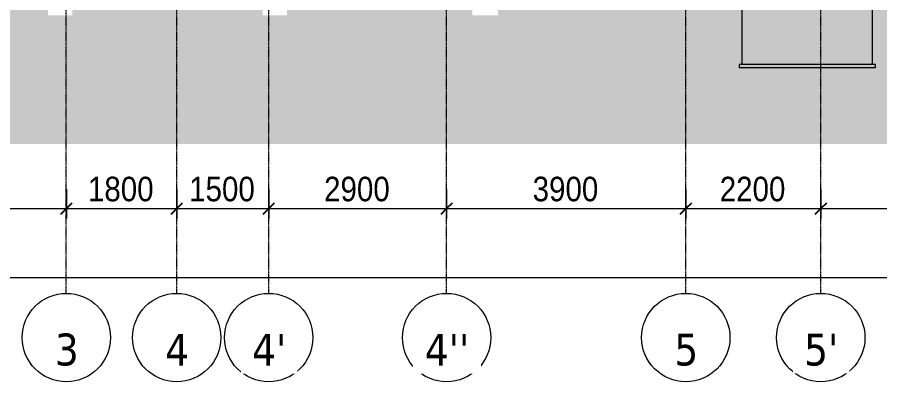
# Model space of a CAD drawing. Header units: millimetres. Extents: x 25061 to 259291, y -8723 to 35400.
# Drawn here: x 41853 to 55914, y -8723 to -2783 of the extents above; entities that cross this region are included whole.
import ezdxf

# ---------------------------------------------------------------- set-up
doc = ezdxf.new("R2010")
doc.units = ezdxf.units.MM
doc.linetypes.add('Grid Line', pattern=[22.225, 12.7, -3.175, 3.175, -3.175])
for name, color, linetype, lineweight in [('0-1', 7, 'Continuous', 5), ('A-ANNO-DIMS', 211, 'Continuous', 9), ('A-ANNO-DIMS-160', 211, 'Continuous', 9), ('A-DETL-GENF-1', 9, 'Continuous', 9), ('A-DETL-THIN', 151, 'Continuous', 9), ('S-FNDN-1', 32, 'Continuous', 5), ('S-GRID-1', 1, 'Grid Line', 9), ('S-GRID-IDEN', 1, 'Continuous', 9)]:
    doc.layers.add(name, color=color, linetype=linetype, lineweight=lineweight)
doc.styles.add('Tahoma_B_1', font='tahomabd.ttf', dxfattribs={"height": 520})
doc.styles.add('UTM Avo', font='', dxfattribs={"width": 0.9, "height": 400})
doc.styles.get('UTM Avo').set_extended_font_data('UTM Avo')
doc.dimstyles.new('1_Dim_chi_tiet_2_5', dxfattribs={"dimscale": 304.8, "dimtxt": 399.720379, "dimasz": 0.629921, "dimexe": 0.524934, "dimexo": 0.0625, "dimgap": 0.052493, "dimtad": 1, "dimdec": 0, "dimrnd": 5, "dimzin": 0, "dimdsep": 46, "dimtxsty": 'UTM Avo', "dimblk1": 'OBLIQUE', "dimblk2": 'OBLIQUE', "dimsah": 1, "dimcen": 0.09, "dimdle": 0.524934, "dimazin": 0, "dimtfac": 1, "dimtdec": 4, "dimtix": 1, "dimtmove": 0, "dimatfit": 3, "dimfxl": 1.049869, "dimfxlon": 1, "dimtvp": 1, "dimtolj": 1, "dimtzin": 0, "dimarcsym": 2})

# ---------------------------------------------------------------- blocks, each defined once
blk = doc.blocks.new('NCV_TKTC_KET CAU_rvt-1-TKCS_MẶT CẮT 1')
at = {"layer": 'S-FNDN-1'}
blk.add_hatch(color=256, dxfattribs=at).paths.add_polyline_path([(54752, -3550), (55793, -3550), (55793, -2050), (53670, -2050), (53670, -3550), (54321, -3550)])
blk = doc.blocks.new('Grid - M_Grid Head - Circle-353313-TKCS_MẶT CẮT 1')
at = {"layer": 'S-GRID-IDEN'}
blk.add_circle((33652.564287, -8003.082963), 720, dxfattribs=at)
blk = doc.blocks.new('DIMBLOCK26-TKCS_MẶT CẮT 1')
at = {"layer": 'A-ANNO-DIMS-160'}
for p, q in [((38853, -5582), (38853, -6062)), ((38853, -5902), (38853, -5582)), ((42653, -5582), (42653, -6062)), ((42653, -5902), (42653, -5582)), ((38853, -5902), (42653, -5902))]:
    blk.add_line(p, q, dxfattribs=at)
at = {"layer": 'A-ANNO-DIMS-160', "lineweight": 25}
for p, q in [((38853, -5902), (38757, -5998)), ((38853, -5902), (38949, -5806)), ((42653, -5902), (42557, -5998)), ((42653, -5902), (42749, -5806))]:
    blk.add_line(p, q, dxfattribs=at)
at = {"layer": 'A-ANNO-DIMS-160', "color": 0, "insert": (40205, -5382), "char_height": 400, "width": 1314.64, "attachment_point": 1, "line_spacing_factor": 1.110334, "style": 'UTM Avo'}
blk.add_mtext('3800', dxfattribs=at)
blk = doc.blocks.new('_Oblique')
at = {"color": 0, "linetype": 'ByBlock', "lineweight": -2}
blk.add_line((-0.5, -0.5), (0.5, 0.5), dxfattribs=at)
blk = doc.blocks.new('DIMBLOCK27-TKCS_MẶT CẮT 1')
at = {"layer": 'A-ANNO-DIMS-160'}
for p, q in [((42653, -5582), (42653, -6062)), ((42653, -5902), (42653, -5582)), ((44453, -5582), (44453, -6062)), ((44453, -5902), (44453, -5582)), ((42653, -5902), (44453, -5902))]:
    blk.add_line(p, q, dxfattribs=at)
at = {"layer": 'A-ANNO-DIMS-160', "lineweight": 25}
for p, q in [((42653, -5902), (42557, -5998)), ((42653, -5902), (42749, -5806)), ((44453, -5902), (44357, -5998)), ((44453, -5902), (44549, -5806))]:
    blk.add_line(p, q, dxfattribs=at)
at = {"layer": 'A-ANNO-DIMS-160', "color": 0, "insert": (43005, -5382), "char_height": 400, "width": 1314.64, "attachment_point": 1, "line_spacing_factor": 1.110334, "style": 'UTM Avo'}
blk.add_mtext('1800', dxfattribs=at)
blk = doc.blocks.new('DIMBLOCK28-TKCS_MẶT CẮT 1')
at = {"layer": 'A-ANNO-DIMS-160'}
for p, q in [((44453, -5582), (44453, -6062)), ((44453, -5902), (44453, -5582)), ((45953, -5582), (45953, -6062)), ((45953, -5902), (45953, -5582)), ((44453, -5902), (45953, -5902))]:
    blk.add_line(p, q, dxfattribs=at)
at = {"layer": 'A-ANNO-DIMS-160', "lineweight": 25}
for p, q in [((44453, -5902), (44357, -5998)), ((44453, -5902), (44549, -5806)), ((45953, -5902), (45857, -5998)), ((45953, -5902), (46049, -5806))]:
    blk.add_line(p, q, dxfattribs=at)
at = {"layer": 'A-ANNO-DIMS-160', "color": 0, "insert": (44655, -5382), "char_height": 400, "width": 1314.64, "attachment_point": 1, "line_spacing_factor": 1.110334, "style": 'UTM Avo'}
blk.add_mtext('1500', dxfattribs=at)
blk = doc.blocks.new('DIMBLOCK29-TKCS_MẶT CẮT 1')
at = {"layer": 'A-ANNO-DIMS-160'}
for p, q in [((45953, -5582), (45953, -6062)), ((45953, -5902), (45953, -5582)), ((48853, -5582), (48853, -6062)), ((48853, -5902), (48853, -5582)), ((45953, -5902), (48853, -5902))]:
    blk.add_line(p, q, dxfattribs=at)
at = {"layer": 'A-ANNO-DIMS-160', "lineweight": 25}
for p, q in [((45953, -5902), (45857, -5998)), ((45953, -5902), (46049, -5806)), ((48853, -5902), (48757, -5998)), ((48853, -5902), (48949, -5806))]:
    blk.add_line(p, q, dxfattribs=at)
at = {"layer": 'A-ANNO-DIMS-160', "color": 0, "insert": (46855, -5382), "char_height": 400, "width": 1314.64, "attachment_point": 1, "line_spacing_factor": 1.110334, "style": 'UTM Avo'}
blk.add_mtext('2900', dxfattribs=at)
blk = doc.blocks.new('DIMBLOCK30-TKCS_MẶT CẮT 1')
at = {"layer": 'A-ANNO-DIMS-160'}
for p, q in [((48853, -5582), (48853, -6062)), ((48853, -5902), (48853, -5582)), ((52753, -5582), (52753, -6062)), ((52753, -5902), (52753, -5582)), ((48853, -5902), (52753, -5902))]:
    blk.add_line(p, q, dxfattribs=at)
at = {"layer": 'A-ANNO-DIMS-160', "lineweight": 25}
for p, q in [((48853, -5902), (48757, -5998)), ((48853, -5902), (48949, -5806)), ((52753, -5902), (52657, -5998)), ((52753, -5902), (52849, -5806))]:
    blk.add_line(p, q, dxfattribs=at)
at = {"layer": 'A-ANNO-DIMS-160', "color": 0, "insert": (50255, -5382), "char_height": 400, "width": 1314.64, "attachment_point": 1, "line_spacing_factor": 1.110334, "style": 'UTM Avo'}
blk.add_mtext('3900', dxfattribs=at)
blk = doc.blocks.new('DIMBLOCK31-TKCS_MẶT CẮT 1')
at = {"layer": 'A-ANNO-DIMS-160'}
for p, q in [((52753, -5582), (52753, -6062)), ((52753, -5902), (52753, -5582)), ((54953, -5582), (54953, -6062)), ((54953, -5902), (54953, -5582)), ((52753, -5902), (54953, -5902))]:
    blk.add_line(p, q, dxfattribs=at)
at = {"layer": 'A-ANNO-DIMS-160', "lineweight": 25}
for p, q in [((52753, -5902), (52657, -5998)), ((52753, -5902), (52849, -5806)), ((54953, -5902), (54857, -5998)), ((54953, -5902), (55049, -5806))]:
    blk.add_line(p, q, dxfattribs=at)
at = {"layer": 'A-ANNO-DIMS-160', "color": 0, "insert": (53305, -5382), "char_height": 400, "width": 1314.64, "attachment_point": 1, "line_spacing_factor": 1.110334, "style": 'UTM Avo'}
blk.add_mtext('2200', dxfattribs=at)
blk = doc.blocks.new('DIMBLOCK32-TKCS_MẶT CẮT 1')
at = {"layer": 'A-ANNO-DIMS-160'}
for p, q in [((54953, -5582), (54953, -6062)), ((54953, -5902), (54953, -5582)), ((105953, -5582), (105953, -6062)), ((105953, -5902), (105953, -5582)), ((54953, -5902), (105953, -5902))]:
    blk.add_line(p, q, dxfattribs=at)
at = {"layer": 'A-ANNO-DIMS-160', "lineweight": 25}
for p, q in [((54953, -5902), (54857, -5998)), ((54953, -5902), (55049, -5806)), ((105953, -5902), (105857, -5998)), ((105953, -5902), (106049, -5806))]:
    blk.add_line(p, q, dxfattribs=at)
at = {"layer": 'A-ANNO-DIMS-160', "color": 0, "insert": (79768, -5382), "char_height": 400, "width": 1643.29, "attachment_point": 1, "line_spacing_factor": 1.110334, "style": 'UTM Avo'}
blk.add_mtext('51000', dxfattribs=at)
blk = doc.blocks.new('DIMBLOCK40-TKCS_MẶT CẮT 1')
at = {"layer": 'A-ANNO-DIMS-160'}
for p, q in [((33653, -6702), (33653, -7182)), ((33653, -7022), (33653, -6702)), ((127253, -6702), (127253, -7182)), ((127253, -7022), (127253, -6702)), ((33493, -7022), (127413, -7022))]:
    blk.add_line(p, q, dxfattribs=at)
at = {"layer": 'A-ANNO-DIMS-160', "lineweight": 25}
for p, q in [((33653, -7022), (33557, -7118)), ((33653, -7022), (33749, -6926)), ((127253, -7022), (127157, -7118)), ((127253, -7022), (127349, -6926))]:
    blk.add_line(p, q, dxfattribs=at)
at = {"layer": 'A-ANNO-DIMS-160', "color": 0, "insert": (79768, -6502), "char_height": 400, "width": 1643.29, "attachment_point": 1, "line_spacing_factor": 1.110334, "style": 'UTM Avo'}
blk.add_mtext('93600', dxfattribs=at)

msp = doc.modelspace()

# ---------------------------------------------------------------- hatches: boundary and pattern name
at = {"layer": 'A-DETL-GENF-1'}
h = msp.add_hatch(dxfattribs=at)
h.set_pattern_fill('FP_32', color=256, style=0, pattern_type=2)
h.set_pattern_definition([(0, (81080.3, 14125), (774.192, 774.192), [774.192, -774.192]), (0, (81080.3, 14415.3), (774.192, 774.192), [774.192, -774.192]), (0, (81080.3, 14705.64), (774.192, 774.192), [774.192, -774.192]), (90, (81177.1, 14802.4), (-774.192, 774.192), [774.192, -774.192]), (90, (81467.4, 14802.4), (-774.192, 774.192), [774.192, -774.192]), (90, (81757.7, 14802.4), (-774.192, 774.192), [774.192, -774.192])])
h.paths.add_polyline_path([(29155.7, -4846.7), (131539.2, -4846.7), (131539.2, -172.5), (129801.5, -74.5), (127252.6, -74.5), (127252.6, -2750), (126852.6, -2750), (126852.6, -2350), (122802.7, -2350), (122802.7, -2750), (122402.7, -2750), (122402.7, -2350), (118552.2, -2350), (118552.2, -2750), (118152.4, -2750), (118152.4, -2350), (115052.8, -2350), (115052.8, -2750), (114652.8, -2750), (114652.8, -2350), (111633.9, -2350), (111633.9, -2750), (111215.1, -2750), (111215.1, -2350), (107235.6, -2350), (107235.6, -3550), (107285.6, -3550), (107285.6, -3600), (105055, -3600), (105055, -3550), (105105, -3550), (105105, -2050), (105952.6, -2050), (105952.6, 200), (54952.6, 200), (54952.6, -2050), (55792.6, -2050), (55792.6, -3550), (55842.6, -3550), (55842.6, -3600), (53619.6, -3600), (53619.6, -3550), (53669.6, -3550), (53669.6, -2350), (49690, -2350), (49690, -2750), (49273.2, -2750), (49273.2, -2350), (46252.6, -2350), (46252.6, -2750), (45852.6, -2750), (45852.6, -2350), (42752.6, -2350), (42752.6, -2750), (42352.6, -2750), (42352.6, -2350), (38502.7, -2350), (38502.7, -2750), (38102.7, -2750), (38102.7, -2350), (34052.6, -2350), (34052.6, -2750), (33652.6, -2750), (33652.6, 0), (31103.5, 0), (29155.7, -121.7), (29155.7, -4610)])
h = msp.add_hatch(dxfattribs=at)
h.set_pattern_fill('FP_33', color=256, style=0, pattern_type=2)
h.set_pattern_definition([(50, (81080.3, 14125), (1165.978, -102.01), [121.92, -1341.12]), (355, (81080.3, 14125), (-225.554, 1222.763), [97.536, -1072.896]), (100.451, (81177.5, 14116.5), (940.433, 1120.746), [103.616, -1139.776]), (46.184, (81080.3, 14450.1), (1734.906, -269.074), [182.88, -2011.68]), (96.636, (81224.9, 14427.7), (1519.38, 1583.54), [155.42, -1709.665]), (351.184, (81080.3, 14450.1), (1519.39, 1583.52), [146.3, -1609.34]), (21, (81242.9, 14368.8), (970.332, -654.498), [121.92, -1341.12]), (326, (81242.9, 14368.8), (395.533, 1178.804), [97.536, -1072.896]), (71.451, (81323.7, 14314.3), (1365.87, 524.296), [103.616, -1139.776]), (37.5, (81080.3, 14125), (19.767, 541.1527), [10.729, -1049.162, 10.729, -1078.423, -1076.96]), (37.5, (81080.3, 14125), (19.767, 541.1527), [-2149.043, 10.73, -1066.23]), (7.5, (81080.3, 14125), (427.646, 641.156), [10.729, -610.25, 10.729, -1024.778, -410.464]), (7.5, (81080.3, 14125), (427.646, 641.156), [-1656.486, 10.73, -399.735]), (327.5, (80717.8, 14125), (867.782, -36.665), [10.729, -395.671, 10.729, -1257.239, -1682.496]), (327.5, (80717.8, 14125), (867.782, -36.665), [-1674.368, 10.73, -1671.767]), (317.5, (80555.2, 14125), (948.028, 162.73), [10.73, -517.59, 10.73, -831.332, -1194.816]), (317.5, (80555.2, 14125), (948.028, 162.73), [-1370.38, 10.73, -1184.087]), (45, (81080.3, 14125), (-402.315, 402.315), []), (45, (81080.3, 14734.6), (-402.315, 402.315), [])])
h.paths.add_polyline_path([(105055, -3600), (107285.6, -3600), (107285.6, -3550), (105055, -3550)])
h.paths.add_polyline_path([(53951.7, -3600), (55842.6, -3600), (55842.6, -3550), (53619.6, -3550), (53619.6, -3600)])

# ---------------------------------------------------------------- linework, layer by layer
at = {"layer": 'A-DETL-THIN'}
for p, q in [((55792.6, -2050), (55792.6, -3550)), ((53669.6, -3550), (53669.6, -2350)), ((55842.6, -3550), (53619.6, -3550)), ((53619.6, -3550), (53619.6, -3600)), ((53619.6, -3600), (55842.6, -3600)), ((55842.6, -3600), (55842.6, -3550))]:
    msp.add_line(p, q, dxfattribs=at)
at = {"layer": 'S-GRID-1'}
for p, q in [((42652.6, -3283.1), (42652.6, 30285.9)), ((44452.6, -3283.1), (44452.6, 30285.9)), ((45952.6, -3283.1), (45952.6, 30285.9)), ((48852.6, -3283.1), (48852.6, 30285.9)), ((52752.6, -3283.1), (52752.6, 30285.9)), ((54952.6, -3283.1), (54952.6, 30285.9)), ((42652.6, -7283.1), (42652.6, -3283.1)), ((44452.6, -7283.1), (44452.6, -3283.1)), ((45952.6, -7283.1), (45952.6, -3283.1)), ((48852.6, -7283.1), (48852.6, -3283.1)), ((52752.6, -7283.1), (52752.6, -3283.1)), ((54952.6, -7283.1), (54952.6, -3283.1))]:
    msp.add_line(p, q, dxfattribs=at)

# ---------------------------------------------------------------- block references
at = {"layer": '0-1'}
msp.add_blockref('NCV_TKTC_KET CAU_rvt-1-TKCS_MẶT CẮT 1', (0, 0), dxfattribs=at)
at = {"layer": 'S-GRID-IDEN'}
for p in [(9000, 0), (10800, 0), (12300, 0), (15200, 0), (19100, 0), (21300, 0)]:
    msp.add_blockref('Grid - M_Grid Head - Circle-353313-TKCS_MẶT CẮT 1', p, dxfattribs=at)

# ---------------------------------------------------------------- dimensions: what is measured, and where the dimension line sits
at = {"layer": 'A-ANNO-DIMS'}
for base, p1, p2, override, picture, middle in [((42652.6, -5901.8), (38852.6, -5581.8), (42652.6, -5581.8), {"dimpost": '<>', "dimfxl": 3800}, 'DIMBLOCK26-TKCS_MẶT CẮT 1', (40752.6, -5678.8)), ((44452.6, -5901.8), (42652.6, -5581.8), (44452.6, -5581.8), {"dimpost": '<>', "dimfxl": 1800}, 'DIMBLOCK27-TKCS_MẶT CẮT 1', (43552.6, -5678.8)), ((45952.6, -5901.8), (44452.6, -5581.8), (45952.6, -5581.8), {"dimpost": '<>', "dimfxl": 1500}, 'DIMBLOCK28-TKCS_MẶT CẮT 1', (45202.6, -5678.8)), ((48852.6, -5901.8), (45952.6, -5581.8), (48852.6, -5581.8), {"dimpost": '<>', "dimfxl": 2900.000001}, 'DIMBLOCK29-TKCS_MẶT CẮT 1', (47402.6, -5678.8)), ((52752.6, -5901.8), (48852.6, -5581.8), (52752.6, -5581.8), {"dimpost": '<>', "dimfxl": 3899.999999}, 'DIMBLOCK30-TKCS_MẶT CẮT 1', (50802.6, -5678.8)), ((54952.6, -5901.8), (52752.6, -5581.8), (54952.6, -5581.8), {"dimpost": '<>', "dimfxl": 2200}, 'DIMBLOCK31-TKCS_MẶT CẮT 1', (53852.6, -5678.8)), ((105952.6, -5901.8), (54952.6, -5581.8), (105952.6, -5581.8), {"dimpost": '<>', "dimfxl": 51000}, 'DIMBLOCK32-TKCS_MẶT CẮT 1', (80452.6, -5678.8)), ((127252.6, -7021.8), (33652.6, -6701.8), (127252.6, -6701.8), {"dimpost": '<>', "dimfxl": 93600}, 'DIMBLOCK40-TKCS_MẶT CẮT 1', (80452.6, -6798.8))]:
    dim = msp.add_linear_dim(base=base, p1=p1, p2=p2, dimstyle='1_Dim_chi_tiet_2_5', override=override, dxfattribs=at)
    dim.commit()
    dim.dimension.update_dxf_attribs({"geometry": picture, "text_midpoint": middle})

# ---------------------------------------------------------------- next in the draw order: texts
at = {"layer": 'S-GRID-IDEN', "char_height": 520, "attachment_point": 5, "line_spacing_factor": 0.996129, "style": 'Tahoma_B_1', "bg_fill": 3, "box_fill_scale": 1.25, "bg_fill_color": 256, "bg_fill_true_color": 13158600, "bg_fill_transparency": 0}
for s, insert, width in [('\\pt2031.9988,4063.9976,6096.0016,8128.0004,10159.9992,12191.998,14224.002,16256.0008,18287.9996,20319.9984,22352.0024,24384.0012,26416,28447.9988,30479.9976,32512.0016,34544.0004,36575.9992,38607.998,40640.002,42672.0008,44703.9996,46735.9984,48768.0024,50800.0012,52832,54863.9988,56895.9976,58928.0016,60960.0004,62991.9992,65023.998;3', (42660.1, -8202.8), 465.6), ('\\pt2031.9988,4063.9976,6096.0016,8128.0004,10159.9992,12191.998,14224.002,16256.0008,18287.9996,20319.9984,22352.0024,24384.0012,26416,28447.9988,30479.9976,32512.0016,34544.0004,36575.9992,38607.998,40640.002,42672.0008,44703.9996,46735.9984,48768.0024,50800.0012,52832,54863.9988,56895.9976,58928.0016,60960.0004,62991.9992,65023.998;4', (44460.1, -8202.8), 465.6), ("\\pt2031.9988,4063.9976,6096.0016,8128.0004,10159.9992,12191.998,14224.002,16256.0008,18287.9996,20319.9984,22352.0024,24384.0012,26416,28447.9988,30479.9976,32512.0016,34544.0004,36575.9992,38607.998,40640.002,42672.0008,44703.9996,46735.9984,48768.0024,50800.0012,52832,54863.9988,56895.9976,58928.0016,60960.0004,62991.9992,65023.998;4'", (45960.1, -8202.8), 656), ("\\pt2031.9988,4063.9976,6096.0016,8128.0004,10159.9992,12191.998,14224.002,16256.0008,18287.9996,20319.9984,22352.0024,24384.0012,26416,28447.9988,30479.9976,32512.0016,34544.0004,36575.9992,38607.998,40640.002,42672.0008,44703.9996,46735.9984,48768.0024,50800.0012,52832,54863.9988,56895.9976,58928.0016,60960.0004,62991.9992,65023.998;4''", (48860.1, -8202.8), 846.4), ('\\pt2031.9988,4063.9976,6096.0016,8128.0004,10159.9992,12191.998,14224.002,16256.0008,18287.9996,20319.9984,22352.0024,24384.0012,26416,28447.9988,30479.9976,32512.0016,34544.0004,36575.9992,38607.998,40640.002,42672.0008,44703.9996,46735.9984,48768.0024,50800.0012,52832,54863.9988,56895.9976,58928.0016,60960.0004,62991.9992,65023.998;5', (52760.1, -8202.8), 465.6), ("\\pt2031.9988,4063.9976,6096.0016,8128.0004,10159.9992,12191.998,14224.002,16256.0008,18287.9996,20319.9984,22352.0024,24384.0012,26416,28447.9988,30479.9976,32512.0016,34544.0004,36575.9992,38607.998,40640.002,42672.0008,44703.9996,46735.9984,48768.0024,50800.0012,52832,54863.9988,56895.9976,58928.0016,60960.0004,62991.9992,65023.998;5'", (54960.1, -8202.8), 656)]:
    msp.add_mtext(s, dxfattribs=dict(at, insert=insert, width=width))

doc.saveas('drawing.dxf')
